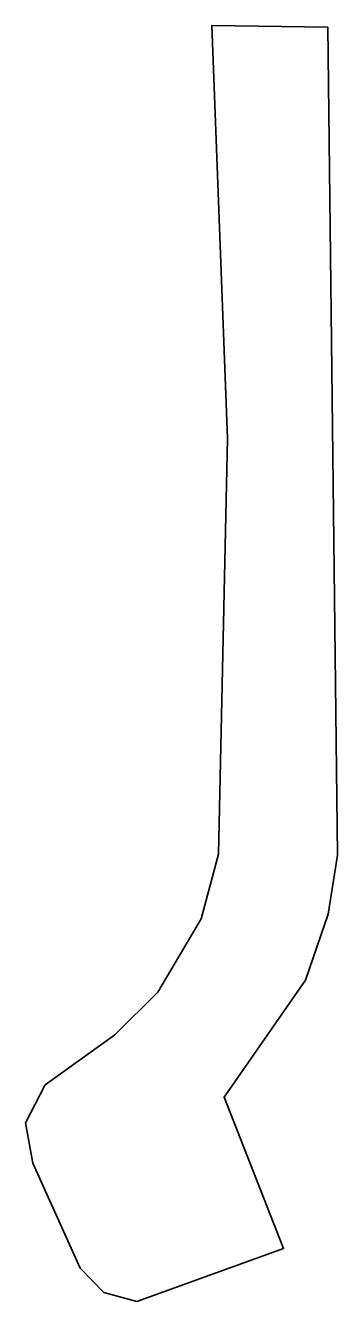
# Model space of a CAD drawing. Extents: x 0 to 1406, y -5760 to 0.
import ezdxf

# ---------------------------------------------------------------- set-up
doc = ezdxf.new("R2010")
doc.units = 0
doc.linetypes.add('Solid', pattern=[0])

msp = doc.modelspace()

# ---------------------------------------------------------------- linework, layer by layer
at = {"color": 40, "linetype": 'Solid', "lineweight": 35}
msp.add_lwpolyline([(1363, -8), (1406, -3745), (1364, -4011), (1262, -4309), (895, -4838), (1163, -5521), (502, -5760), (353, -5720), (246, -5609), (33, -5136), (0, -4954), (89, -4782), (403, -4557), (597, -4363), (791, -4033), (870, -3740), (910, -1864), (839, 0), (1363, -8)], close=True, dxfattribs=at)

doc.saveas('drawing.dxf')
